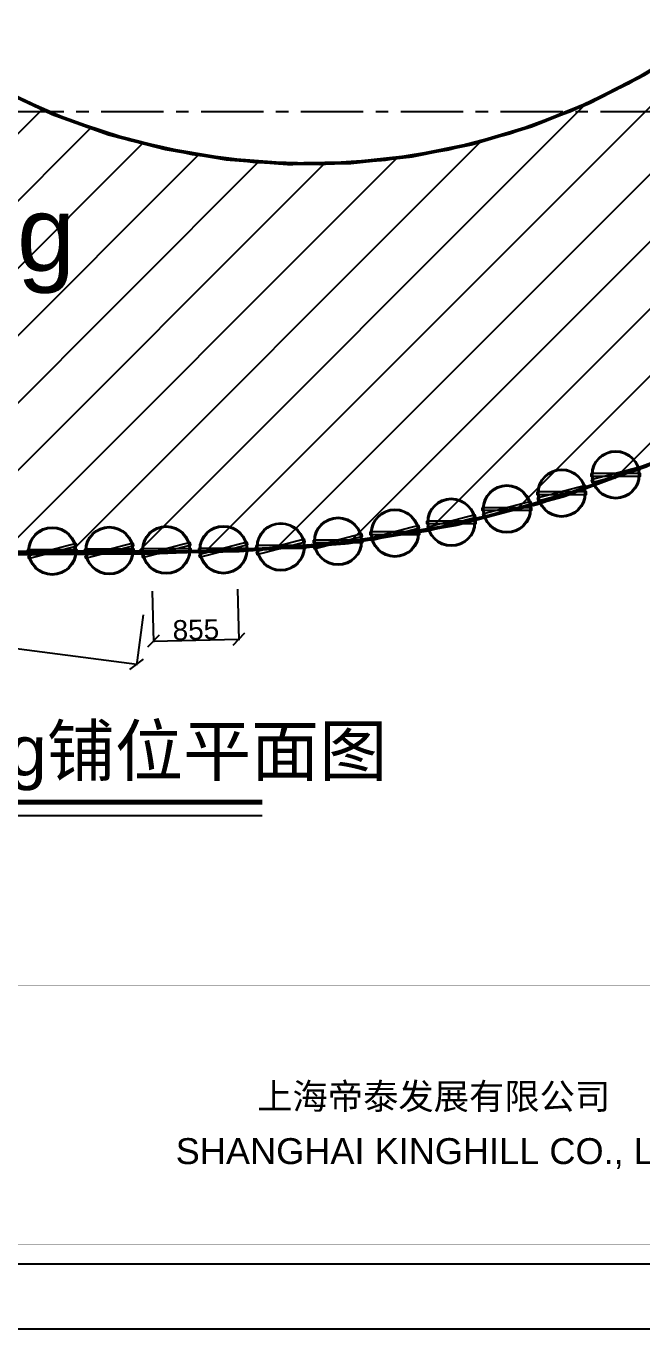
# Model space of a CAD drawing. Header units: inches. Extents: x -17552 to 18736, y -11730 to 13931.
# Drawn here: x 1382 to 7550, y -11730 to 1308 of the extents above; entities that cross this region are included whole.
import ezdxf

# ---------------------------------------------------------------- set-up
doc = ezdxf.new("R2010")
doc.units = ezdxf.units.IN
doc.header["$MEASUREMENT"] = 0
doc.linetypes.add('CENTER', pattern=[2, 1.25, -0.25, 0.25, -0.25])
doc.linetypes.add('DASH', pattern=[0.35, 0.25, -0.1])
for name, color, linetype in [('DIM', 3, 'Continuous'), ('FC-深灰填充', 250, 'Continuous'), ('IFF-FURN', 51, 'Continuous'), ('NEW AREA', 5, 'Continuous'), ('商铺编号', 1, 'Continuous'), ('轴线', 10, 'CENTER')]:
    doc.layers.add(name, color=color, linetype=linetype)
doc.layers.add('P-新规划租赁线', color=7, linetype='Continuous', true_color=0xd45be6)
doc.styles.get("Standard").update_dxf_attribs({"font": 'arial.ttf'})
doc.dimstyles.new('DIM-200MM', dxfattribs={"dimtxt": 200, "dimasz": 120, "dimexe": 10, "dimexo": 10, "dimgap": 0.7, "dimtad": 1, "dimdec": 0, "dimrnd": 5, "dimzin": 1, "dimdsep": 46, "dimtxsty": 'Standard', "dimblk": 'OBLIQUE', "dimcen": 0.5, "dimdle": 1, "dimclrd": 256, "dimclre": 256, "dimclrt": 7, "dimaunit": 1, "dimadec": 0, "dimazin": 0, "dimtfac": 1, "dimtdec": 0, "dimtix": 1, "dimtmove": 2, "dimatfit": 3, "dimfxl": 500, "dimfxlon": 1, "dimtolj": 1, "dimtzin": 1, "dimarcsym": 0})

# ---------------------------------------------------------------- blocks, each defined once
blk = doc.blocks.new('圆镜阵')
at = {"layer": 'IFF-FURN', "color": 251}
for p, q in [((182892.5567473292, -202576.7589535586), (182898.9213015396, -202600.9559130722)), ((182434.7110470822, -202723.0576725052), (182428.3464928718, -202698.8607129916))]:
    blk.add_line(p, q, dxfattribs=at)
at = {"layer": 'IFF-FURN'}
for p, q in [((182423.631353419, -202637.3986419849), (182423.631353419, -202662.4186419849)), ((182903.631353419, -202637.3986419849), (182903.631353419, -202662.4186419849))]:
    blk.add_line(p, q, dxfattribs=at)
at = {"layer": 'IFF-FURN', "color": 251}
blk.add_lwpolyline([(182418.6754459039, -202701.4044996464), (182425.0400001144, -202725.60145916), (182908.5923485074, -202598.4121264173), (182902.227794297, -202574.2151669037)], close=True, dxfattribs=at)
at = {"layer": 'IFF-FURN'}
blk.add_lwpolyline([(182413.631353419, -202637.3986419849), (182413.631353419, -202662.4186419849), (182913.631353419, -202662.4186419849), (182913.631353419, -202637.3986419849)], close=True, dxfattribs=at)
at = {"layer": 'IFF-FURN', "color": 251}
for radius in [240.0000002083333, 230.0000002083333]:
    blk.add_circle((182663.631353419, -202649.8986419849), radius, dxfattribs=at)
at = {"layer": 'IFF-FURN'}
for radius in [10, 8]:
    blk.add_circle((182663.631353419, -202649.8986419849), radius, dxfattribs=at)
blk = doc.blocks.new('_Oblique')
at = {"color": 0, "linetype": 'ByBlock', "lineweight": -2}
blk.add_line((-0.5, -0.5), (0.5, 0.5), dxfattribs=at)
blk = doc.blocks.new('*D188')
at = {"layer": 'DEFPOINTS', "color": 0, "transparency": 16777216}
for p in [(2635.520413858824, -3966.177059310232), (3491.395354026471, -3944.697354519949), (3513.514095876313, -4826.035205395872)]:
    blk.add_point(p, dxfattribs=at)
at = {"layer": 'DIM', "lineweight": -2, "transparency": 16777216}
for p, q in [((2645.094715803962, -4347.672297929579), (2657.89004450676, -4857.511762431286)), ((3500.969655971609, -4326.192593139296), (3513.764984674407, -4836.032057641003)), ((2656.639470484153, -4847.539999065964), (3514.513781100826, -4826.010116516063))]:
    blk.add_line(p, q, dxfattribs=at)
at = {"layer": 'DIM', "lineweight": -2, "transparency": 16777216, "xscale": 120, "yscale": 120, "zscale": 120}
for p, rotation in [((2657.639155708666, -4847.514910186155), 181.4376377733324), ((3513.514095876313, -4826.035205395872), 1.437637773332439)]:
    blk.add_blockref('_Oblique', p, dxfattribs=dict(at, rotation=rotation))
at = {"layer": 'DIM', "color": 7, "transparency": 16777216, "insert": (3082.997122712047, -4733.992823761672), "char_height": 200, "attachment_point": 5, "rotation": 1.4376377733324381}
blk.add_mtext('\\A1;855', dxfattribs=at)
blk = doc.blocks.new('*D192')
at = {"layer": 'DEFPOINTS', "color": 0, "transparency": 16777216}
for p in [(-7841.078315329265, -2599.479579083831), (2635.520413858823, -3966.177059310231), (2490.402811399885, -5078.595068050749)]:
    blk.add_point(p, dxfattribs=at)
at = {"layer": 'DIM', "lineweight": -2, "transparency": 16777216}
for p, q in [((-7921.517735700013, -3216.098502748778), (-7987.489481429967, -3721.813569525853)), ((-7987.187515958353, -3711.768231460167), (2491.394409570036, -5078.724424414925)), ((2555.080993488075, -4582.795982975184), (2489.109247758121, -5088.511049752259))]:
    blk.add_line(p, q, dxfattribs=at)
at = {"layer": 'DIM', "lineweight": -2, "transparency": 16777216, "xscale": 120, "yscale": 120, "zscale": 120}
for p, rotation in [((-7986.195917788203, -3711.897587824343), 172.5675993418376), ((2490.402811399885, -5078.595068050749), 352.5675993418375)]:
    blk.add_blockref('_Oblique', p, dxfattribs=dict(at, rotation=rotation))
at = {"layer": 'DIM', "color": 7, "transparency": 16777216, "insert": (-2734.596830671566, -4293.295561147755), "char_height": 200, "attachment_point": 5, "rotation": 352.5675993418376}
blk.add_mtext('\\A1;10565', dxfattribs=at)

msp = doc.modelspace()

# ---------------------------------------------------------------- hatches: boundary and pattern name
at = {"layer": 'FC-深灰填充'}
h = msp.add_hatch(dxfattribs=at)
h.set_pattern_fill('ANSI31', color=3, scale=150)
h.set_pattern_definition([(45, (-3126075.741390682, 1289794.275088628), (-336.7596045400933, 336.7596045400933), [])])
edge = h.paths.add_edge_path()
edge.add_arc((10804.50187190437, 3644.025235168427), 529.8039237698297, 76.2236512205323, 137.1060676458498, ccw=False)
edge.add_arc((850.6173548628649, -14639.85819336793), 21330.47005512664, 53.875061775607094, 61.79903033723667, ccw=False)
edge.add_arc((13221.28389898688, 2308.207793751988), 347.8506761699534, -38.08951157662881, 53.957733180751404, ccw=False)
edge.add_arc((3195.350348540589, 7851.437821351947), 11799.84947923976, 271.4376377739742, 330.79362674605835, ccw=False)
edge.add_arc((3526.80639209925, -22417.90587543089), 18473.24246034423, 90.10982935327235, 92.76544619336164)
edge.add_arc((1632.233919241473, 29175.02106933577), 33156.38094232317, 263.42200553935385, 271.7339907443895, ccw=False)
edge.add_arc((1405.17378330604, 27907.74857042546), 31871.54148169765, 256.26269279499843, 263.5665274901085, ccw=False)
edge.add_arc((1610.196080022964, 29097.40477500299), 33075.95902544014, 253.3966420924806, 256.4070774584729, ccw=False)
edge.add_arc((-6420.162959935602, 984.9078402081741), 3855.753314045427, 145.5260681166649, 248.3757388181842, ccw=False)
edge.add_arc((-5939.022231186733, 813.8873203215426), 4351.18401192609, 132.3539785889681, 147.2559836314437, ccw=False)
edge.add_arc((-6067.638873363372, 1018.905428061984), 4113.251665598735, 111.2271959150612, 132.9540090863551, ccw=False)
edge.add_arc((-5756.142412866458, 40.54004040968175), 5138.416561349517, 47.120628342698524, 110.51497651099501, ccw=False)
edge.add_arc((-5710.696862110861, 82.67302342483345), 5076.620386198217, 38.96537353362112, 47.17290903627162, ccw=False)
edge.add_arc((6696.400782851044, 9596.037557896017), 10560.48870760616, 216.7657685576435, 231.5342738817748)
edge.add_arc((4059.164298641503, 6240.287774237595), 6292.559328116174, 231.3291531942232, 258.2618425911978)
edge.add_arc((4210.217182220433, 6687.194365590369), 6761.090180775321, 257.7790062980552, 336.6239230899968)
h.paths.add_polyline_path([(-3742.006027180229, -2376.047554461262), (923.4967661160117, -2376.047554461262), (923.4967661160117, -1251.047554461262), (-3742.006027180229, -1251.047554461262)], flags=24)
h.paths.add_polyline_path([(-4115.340657062356, -1511.920377846318), (1696.111856903888, -1511.920377846318), (1696.111856903888, -166.948310806858), (-4115.340657062356, -166.948310806858)], flags=24)

# ---------------------------------------------------------------- linework, layer by layer
msp.add_lwpolyline([(-17033.76863536707, 13283.04271609674), (18217.43136463294, 13283.04271609675), (18217.43136463294, -11081.75728390326), (-17033.76863536707, -11081.75728390326)], close=True)
for points, const_width in [([(-2444.04731314478, -6458.857508070994), (3748.01957363321, -6458.857508070994)], 50), ([(-2445.433272183414, -8290.286004608583), (10372.11204981154, -8290.286004608579), (10372.11204981153, -10881.75728390322), (-3665.014532915498, -10881.75728390325), (-3665.014532915484, -8290.286004608579), (-3431.887950188469, -8290.28600460858)], 4.319999999999999)]:
    msp.add_lwpolyline(points, dxfattribs=dict(const_width=const_width))
for points in [[(-2444.04731314478, -6590.286004608579), (3748.01957363321, -6590.286004608579)], [(-17552.16863536707, -10001.75728390326), (-17552.16863536707, -11729.75728390326), (17007.83136463294, -11729.75728390326)]]:
    msp.add_lwpolyline(points)
at = {"layer": 'NEW AREA', "color": 3, "const_width": 35}
msp.add_lwpolyline([(10416.35957914452, 4004.632720133779, -0.2720801794893178), (10930.66543716612, 4158.588110279316, -0.03458861903828604), (13425.95294082631, 2589.473995462084, -0.4247181244642562), (13495.05906468863, 2093.621560370806, -0.2649396713503463), (3491.39535402647, -3944.697354520182, 0.01158783300415074), (2635.520413858823, -3966.177059310232, -0.03628378743098366), (-2166.015797735185, -3763.085984348063, -0.03187978430944784), (-6163.383611618534, -3052.097930797818, -0.01313625778864186), (-7841.078315329265, -2599.479579083831, -0.4815344548132094), (-9598.78354306006, 3167.384600064275, -0.06511405428245984), (-8870.454166091506, 4029.398028850113, -0.0950861315395541), (-7556.911829568904, 4853.08139252502, -0.2838876032276916), (-2259.670454956584, 3805.909690988041, -0.03582744714520127), (-1763.491775081486, 3275.108856216562, 0.06452910427697524), (127.2870610724276, 1327.381883977936, 0.1180599977857756), (2779.009894317489, 79.32132416244167, 0.3582729650776902)], format="xyb", close=True, dxfattribs=at)
at = {"layer": 'P-新规划租赁线', "linetype": 'DASH', "ltscale": 350, "const_width": 30}
msp.add_lwpolyline([(-7841.294831071973, -2599.479578429111, 0.08380356911942508), (3116.139187929228, -3948.145786754996, 0.2734670420673566), (13495.05906468537, 2093.621560372669, 0.4238526941654773), (13426.77718623589, 2588.872365451442, 0.03460059347610196), (10930.66543716286, 4158.588110281411, 0.2720801794895548), (10416.35957914126, 4004.632720135874, -0.4579195971320941), (647.9407111490218, 940.6707009559268, -0.08025049787419418), (-1763.491775092662, 3275.108856215398, 0.3225008085078341), (-7557.128345330239, 4853.081393174152, 0.2672966014243377), (-10244.70555062126, 1442.076571833133, 0.3412849828496597), (-7841.294831071973, -2599.479578429111, 0.08380356911942538)], format="xyb", dxfattribs=at)
at = {"layer": '轴线', "ltscale": 500}
msp.add_line((14759.42624926215, 450.1390578301744), (-16241.78520605421, 450.1390578301753), dxfattribs=at)

# ---------------------------------------------------------------- block references
at = {"layer": 'IFF-FURN'}
for p in [(-175376.600668109, 199467.320592762), (-175917.690680583, 199283.6880758095), (-176465.6734956666, 199125.3739376818), (-177022.4811679763, 198991.9046423915), (-178157.152348903, 198801.8731148013), (-177587.0480607473, 198883.8496349193), (-181018.8060948462, 198703.8900400973), (-180447.3181720031, 198709.0297110263), (-179877.6095778532, 198715.2707164956), (-179304.7567548212, 198717.5570462998), (-178730.4981023064, 198746.3900650253)]:
    msp.add_blockref('圆镜阵', p, dxfattribs=at)

# ---------------------------------------------------------------- texts
for s, p in [('上海帝泰发展有限公司', (3696.626071249775, -9531.778289428066)), ('SHANGHAI KINGHILL CO., LTD.', (2880.798601195973, -10079.9044485547))]:
    msp.add_text(s, height=259.2).set_placement(p)
at = {"insert": (-2253.393988900061, -5693.511921078561), "char_height": 500, "attachment_point": 1}
msp.add_mtext_dynamic_manual_height_columns('GF16bcdefg{\\fSimSun|b0|i0|c134|p2;铺位平面图}', width=7585.335562486231, gutter_width=1, heights=[0], dxfattribs=at)
at = {"layer": '商铺编号', "color": 1}
msp.add_text('GF16bcdefg', height=750, dxfattribs=at).set_placement((-3891.178645889268, -1145.300266114273))

# ---------------------------------------------------------------- dimensions: what is measured, and where the dimension line sits
at = {"layer": 'DIM'}
for p1, p2, distance, picture, middle in [((-7841.078315329265, -2599.479579083831), (2635.520413858823, -3966.177059310232), -1121.8435473423417, '*D192', (-2734.596830671566, -4293.295561147755)), ((2635.520413858823, -3966.177059310232), (3491.39535402647, -3944.697354519949), -881.6153617806414, '*D188', (3082.997122712047, -4733.992823761672))]:
    dim = msp.add_aligned_dim(p1=p1, p2=p2, distance=distance, dimstyle='DIM-200MM', dxfattribs=at)
    dim.commit()
    dim.dimension.update_dxf_attribs({"geometry": picture, "text_midpoint": middle})

doc.saveas('drawing.dxf')
